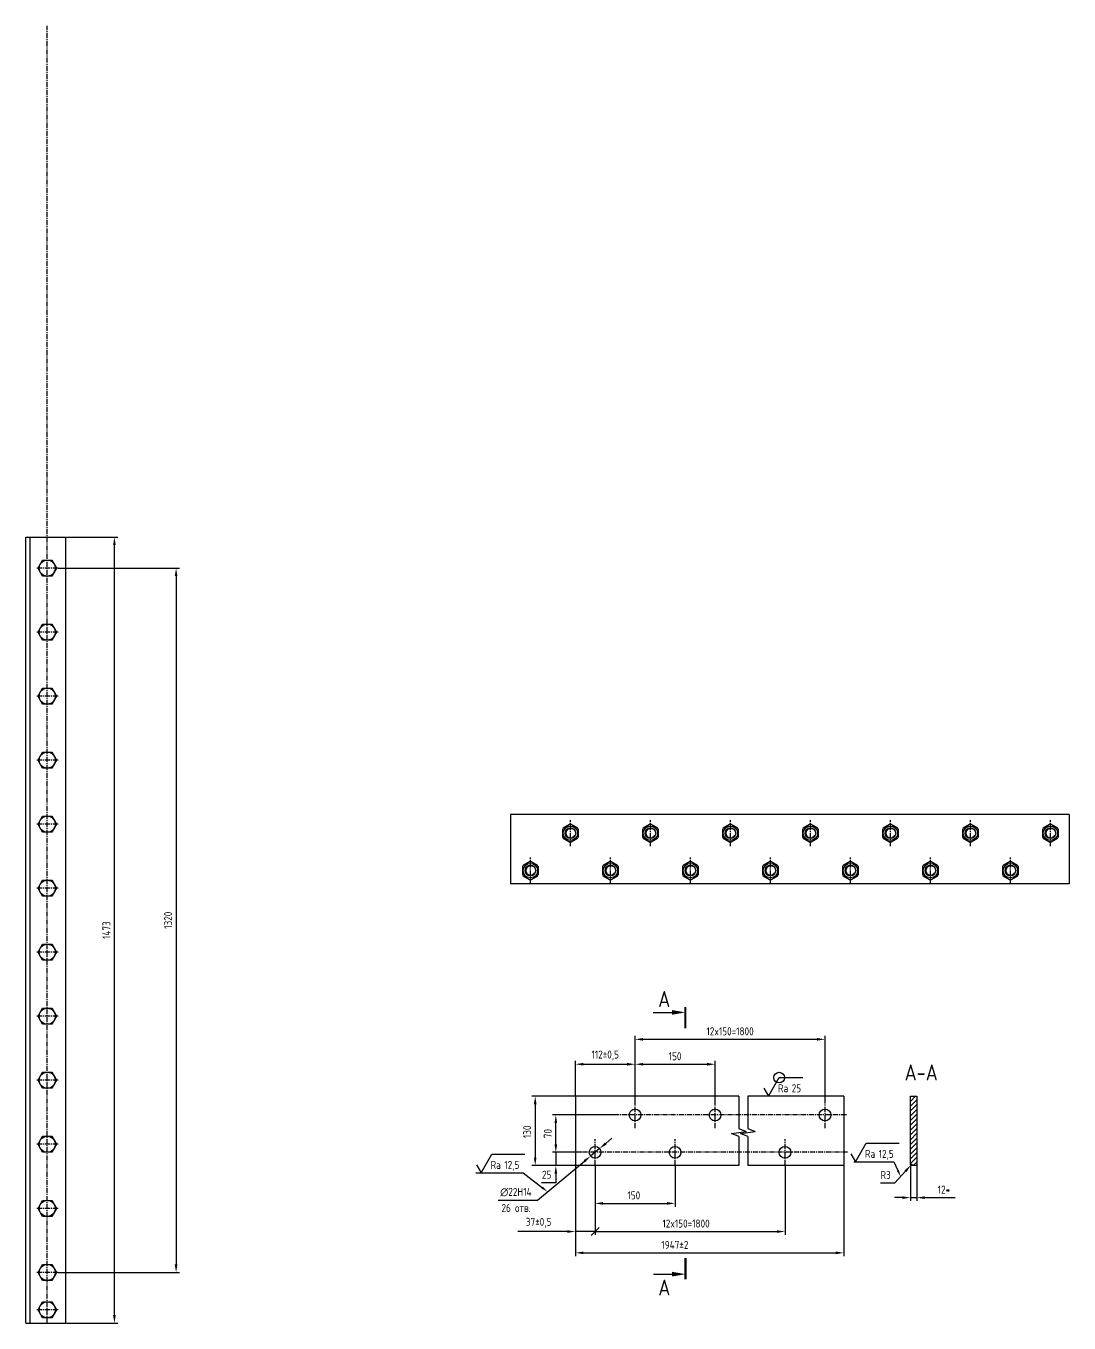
# Model space of a CAD drawing. Header units: millimetres. Extents: x 2257 to 6339, y 1468 to 4780.
# Drawn here: x 4383 to 6339, y 2349 to 4780 of the extents above; entities that cross this region are included whole.
import ezdxf
from ezdxf.enums import TextEntityAlignment as Align

# ---------------------------------------------------------------- set-up
doc = ezdxf.new("R2010")
doc.units = ezdxf.units.MM
doc.header["$LTSCALE"] = 0.3
doc.linetypes.add('CENTER', pattern=[50.8, 31.75, -6.35, 6.35, -6.35])
for name, color, linetype in [('Bord', 1, 'Continuous'), ('Cen', 5, 'CENTER'), ('Cont', 6, 'Continuous'), ('Dim', 7, 'Continuous'), ('Hatch', 2, 'Continuous'), ('Text', 3, 'Continuous'), ('Textb', 6, 'Continuous')]:
    doc.layers.add(name, color=color, linetype=linetype)
doc.styles.add('Style1', font='romans.shx', dxfattribs={"width": 0.8})
doc.dimstyles.new('Lin_5$0', dxfattribs={"dimscale": 5, "dimtxt": 3, "dimasz": 3, "dimexe": 1.25, "dimexo": 0, "dimgap": 1.5, "dimtad": 1, "dimtoh": 1, "dimtxsty": 'Style1', "dimcen": 2.5, "dimclrt": 3, "dimadec": 0, "dimazin": 0, "dimtfac": 1, "dimtmove": 0, "dimatfit": 3, "dimldrblk": 'DOT', "dimfxl": 1, "dimarcsym": 0})
doc.dimstyles.new('Lin_5$3', dxfattribs={"dimscale": 5, "dimtxt": 3, "dimasz": 3, "dimexe": 1.25, "dimexo": 0, "dimgap": 1.5, "dimtad": 1, "dimtoh": 1, "dimtxsty": 'Style1', "dimcen": 2.5, "dimclrt": 3, "dimadec": 0, "dimazin": 0, "dimtfac": 1, "dimtmove": 0, "dimatfit": 3, "dimldrblk": 'DOT', "dimfxl": 1, "dimarcsym": 0})
doc.dimstyles.new('Lin_5$4', dxfattribs={"dimscale": 5, "dimtxt": 3, "dimasz": 3, "dimexe": 1.25, "dimexo": 0, "dimgap": 1.5, "dimtad": 1, "dimtoh": 1, "dimtxsty": 'Style1', "dimcen": 2.5, "dimclrt": 3, "dimadec": 0, "dimazin": 0, "dimtfac": 1, "dimtmove": 0, "dimatfit": 3, "dimldrblk": 'DOT', "dimfxl": 1, "dimarcsym": 0})

# ---------------------------------------------------------------- blocks, each defined once
blk = doc.blocks.new('*D51')
at = {"layer": 'Defpoints', "color": 0, "transparency": 16777216}
for p in [(4459.6, 3822.2), (4549.2, 3822.2), (4459.6, 2349.2)]:
    blk.add_point(p, dxfattribs=at)
at = {"layer": 'Dim', "color": 0, "linetype": 'ByBlock', "lineweight": -2, "transparency": 16777216}
for p, q in [((4459.6, 3822.2), (4555.5, 3822.2)), ((4549.2, 2364.2), (4549.2, 3807.2)), ((4459.6, 2349.2), (4555.5, 2349.2))]:
    blk.add_line(p, q, dxfattribs=at)
at = {"layer": 'Dim', "color": 0, "transparency": 16777216}
for points in [[(4546.7, 3807.2), (4551.7, 3807.2), (4549.2, 3822.2)], [(4546.7, 2364.2), (4551.7, 2364.2), (4549.2, 2349.2)]]:
    blk.add_solid(points, dxfattribs=at)
at = {"layer": 'Dim', "color": 3, "transparency": 16777216, "insert": (4534.2, 3085.7), "char_height": 15, "attachment_point": 5, "rotation": 90, "style": 'Style1'}
blk.add_mtext('1473', dxfattribs=at)
blk = doc.blocks.new('_Dot')
at = {"color": 0, "linetype": 'ByBlock', "lineweight": -2}
blk.add_line((-0.5, 0), (-1, 0), dxfattribs=at)
at = {"color": 0, "linetype": 'ByBlock', "const_width": 0.5}
blk.add_lwpolyline([(-0.25, 0, 1), (0.25, 0, 1)], format="xyb", close=True, dxfattribs=at)
blk = doc.blocks.new('*D52')
at = {"layer": 'Defpoints', "color": 0, "transparency": 16777216}
for p in [(4443.8, 3764.2), (4443.8, 2444.2), (4664.8, 2444.2)]:
    blk.add_point(p, dxfattribs=at)
at = {"layer": 'Dim', "color": 0, "linetype": 'ByBlock', "lineweight": -2, "transparency": 16777216}
for p, q in [((4443.8, 3764.2), (4671, 3764.2)), ((4664.8, 3749.2), (4664.8, 2459.2)), ((4443.8, 2444.2), (4671, 2444.2))]:
    blk.add_line(p, q, dxfattribs=at)
at = {"layer": 'Dim', "color": 0, "transparency": 16777216}
for points in [[(4662.3, 3749.2), (4667.3, 3749.2), (4664.8, 3764.2)], [(4662.3, 2459.2), (4667.3, 2459.2), (4664.8, 2444.2)]]:
    blk.add_solid(points, dxfattribs=at)
at = {"layer": 'Dim', "color": 3, "transparency": 16777216, "insert": (4649.8, 3104.2), "char_height": 15, "attachment_point": 5, "rotation": 90, "style": 'Style1'}
blk.add_mtext('1320', dxfattribs=at)
blk = doc.blocks.new('*D53')
at = {"layer": 'Defpoints', "color": 0, "transparency": 16777216}
for p in [(5413.4, 2774.3), (5338.1, 2644.3), (5413.4, 2644.3)]:
    blk.add_point(p, dxfattribs=at)
at = {"layer": 'Dim', "color": 0, "linetype": 'ByBlock', "lineweight": -2, "transparency": 16777216}
for p, q in [((5413.4, 2774.3), (5331.8, 2774.3)), ((5338.1, 2759.3), (5338.1, 2659.3)), ((5413.4, 2644.3), (5331.8, 2644.3))]:
    blk.add_line(p, q, dxfattribs=at)
at = {"layer": 'Dim', "color": 0, "transparency": 16777216}
for points in [[(5335.6, 2759.3), (5340.6, 2759.3), (5338.1, 2774.3)], [(5335.6, 2659.3), (5340.6, 2659.3), (5338.1, 2644.3)]]:
    blk.add_solid(points, dxfattribs=at)
at = {"layer": 'Dim', "color": 3, "transparency": 16777216, "insert": (5323.1, 2707.6), "char_height": 15, "attachment_point": 5, "rotation": 90, "style": 'Style1'}
blk.add_mtext('130', dxfattribs=at)
blk = doc.blocks.new('*D54')
at = {"layer": 'Defpoints', "color": 0, "transparency": 16777216}
for p in [(5413.4, 2644.3), (5916.5, 2644.3), (5916.5, 2480.8)]:
    blk.add_point(p, dxfattribs=at)
at = {"layer": 'Dim', "color": 0, "linetype": 'ByBlock', "lineweight": -2, "transparency": 16777216}
for p, q in [((5413.4, 2644.3), (5413.4, 2474.5)), ((5916.5, 2644.3), (5916.5, 2474.5)), ((5428.4, 2480.8), (5901.5, 2480.8))]:
    blk.add_line(p, q, dxfattribs=at)
at = {"layer": 'Dim', "color": 0, "transparency": 16777216}
for points in [[(5428.4, 2483.3), (5428.4, 2478.3), (5413.4, 2480.8)], [(5901.5, 2483.3), (5901.5, 2478.3), (5916.5, 2480.8)]]:
    blk.add_solid(points, dxfattribs=at)
at = {"layer": 'Dim', "color": 3, "transparency": 16777216, "insert": (5600.1, 2495.8), "char_height": 15, "attachment_point": 5, "style": 'Style1'}
blk.add_mtext('1947±2', dxfattribs=at)
blk = doc.blocks.new('*D55')
at = {"layer": 'Defpoints', "color": 0, "transparency": 16777216}
for p in [(5376.8, 2669.3), (5425.3, 2669.3), (5413.4, 2644.3)]:
    blk.add_point(p, dxfattribs=at)
at = {"layer": 'Dim', "color": 0, "linetype": 'ByBlock', "lineweight": -2, "transparency": 16777216}
for p, q in [((5376.8, 2684.3), (5376.8, 2699.3)), ((5425.3, 2669.3), (5370.6, 2669.3)), ((5376.8, 2669.3), (5376.8, 2644.3)), ((5413.4, 2644.3), (5370.6, 2644.3)), ((5376.8, 2629.3), (5376.8, 2612.3)), ((5376.8, 2612.3), (5349.9, 2612.3))]:
    blk.add_line(p, q, dxfattribs=at)
at = {"layer": 'Dim', "color": 0, "transparency": 16777216}
for points in [[(5374.3, 2684.3), (5379.3, 2684.3), (5376.8, 2669.3)], [(5374.3, 2629.3), (5379.3, 2629.3), (5376.8, 2644.3)]]:
    blk.add_solid(points, dxfattribs=at)
at = {"layer": 'Dim', "color": 3, "transparency": 16777216, "insert": (5359.6, 2627.3), "char_height": 15, "attachment_point": 5, "style": 'Style1'}
blk.add_mtext('25', dxfattribs=at)
blk = doc.blocks.new('*D56')
at = {"layer": 'Defpoints', "color": 0, "transparency": 16777216}
for p in [(5376.8, 2739.3), (5491, 2739.3), (5425.3, 2669.3)]:
    blk.add_point(p, dxfattribs=at)
at = {"layer": 'Dim', "color": 0, "linetype": 'ByBlock', "lineweight": -2, "transparency": 16777216}
for p, q in [((5491, 2739.3), (5370.6, 2739.3)), ((5376.8, 2684.3), (5376.8, 2724.3)), ((5425.3, 2669.3), (5370.6, 2669.3))]:
    blk.add_line(p, q, dxfattribs=at)
at = {"layer": 'Dim', "color": 0, "transparency": 16777216}
for points in [[(5374.3, 2724.3), (5379.3, 2724.3), (5376.8, 2739.3)], [(5374.3, 2684.3), (5379.3, 2684.3), (5376.8, 2669.3)]]:
    blk.add_solid(points, dxfattribs=at)
at = {"layer": 'Dim', "color": 3, "transparency": 16777216, "insert": (5361.8, 2704.3), "char_height": 15, "attachment_point": 5, "rotation": 90, "style": 'Style1'}
blk.add_mtext('70', dxfattribs=at)
blk = doc.blocks.new('_OBLIQUE')
at = {"color": 0, "linetype": 'ByBlock'}
blk.add_line((-0.5, -0.5), (0.5, 0.5), dxfattribs=at)
blk = doc.blocks.new('*D57')
at = {"layer": 'Defpoints', "color": 0, "transparency": 16777216}
for p in [(5413.4, 2644.3), (5450.4, 2644.8), (5450.4, 2520.7)]:
    blk.add_point(p, dxfattribs=at)
at = {"layer": 'Dim', "color": 0, "linetype": 'ByBlock', "lineweight": -2, "transparency": 16777216}
for p, q in [((5413.4, 2644.3), (5413.4, 2514.5)), ((5450.4, 2644.8), (5450.4, 2514.5)), ((5398.4, 2520.7), (5305.6, 2520.7)), ((5450.4, 2520.7), (5413.4, 2520.7)), ((5450.4, 2520.7), (5480.4, 2520.7))]:
    blk.add_line(p, q, dxfattribs=at)
at = {"layer": 'Dim', "color": 0, "transparency": 16777216}
blk.add_solid([(5398.4, 2523.2), (5398.4, 2518.2), (5413.4, 2520.7)], dxfattribs=at)
at = {"layer": 'Dim', "color": 0, "lineweight": -2, "transparency": 16777216, "xscale": 15, "yscale": 15, "zscale": 15, "rotation": 180}
blk.add_blockref('_OBLIQUE', (5450.4, 2520.7), dxfattribs=at)
at = {"layer": 'Dim', "color": 3, "transparency": 16777216, "insert": (5344.5, 2537.2), "char_height": 15, "attachment_point": 5, "style": 'Style1'}
blk.add_mtext('37±0,5', dxfattribs=at)
blk = doc.blocks.new('*D58')
at = {"layer": 'Defpoints', "color": 0, "transparency": 16777216}
for p in [(5450.4, 2644.8), (5600.4, 2644.8), (5600.4, 2573.5)]:
    blk.add_point(p, dxfattribs=at)
at = {"layer": 'Dim', "color": 0, "linetype": 'ByBlock', "lineweight": -2, "transparency": 16777216}
for p, q in [((5450.4, 2644.8), (5450.4, 2567.2)), ((5600.4, 2644.8), (5600.4, 2567.2)), ((5465.4, 2573.5), (5585.4, 2573.5))]:
    blk.add_line(p, q, dxfattribs=at)
at = {"layer": 'Dim', "color": 0, "transparency": 16777216}
for points in [[(5465.4, 2576), (5465.4, 2571), (5450.4, 2573.5)], [(5585.4, 2576), (5585.4, 2571), (5600.4, 2573.5)]]:
    blk.add_solid(points, dxfattribs=at)
at = {"layer": 'Dim', "color": 3, "transparency": 16777216, "insert": (5523.1, 2588.5), "char_height": 15, "attachment_point": 5, "style": 'Style1'}
blk.add_mtext('150', dxfattribs=at)
blk = doc.blocks.new('*D59')
at = {"layer": 'Defpoints', "color": 0, "transparency": 16777216}
for p in [(5450.4, 2644.8), (5806.5, 2644.8), (5806.5, 2520.7)]:
    blk.add_point(p, dxfattribs=at)
at = {"layer": 'Dim', "color": 0, "linetype": 'ByBlock', "lineweight": -2, "transparency": 16777216}
for p, q in [((5450.4, 2644.8), (5450.4, 2514.5)), ((5806.5, 2644.8), (5806.5, 2514.5)), ((5450.4, 2520.7), (5791.5, 2520.7))]:
    blk.add_line(p, q, dxfattribs=at)
at = {"layer": 'Dim', "color": 0, "transparency": 16777216}
blk.add_solid([(5791.5, 2523.2), (5791.5, 2518.2), (5806.5, 2520.7)], dxfattribs=at)
at = {"layer": 'Dim', "color": 0, "lineweight": -2, "transparency": 16777216, "xscale": 15, "yscale": 15, "zscale": 15, "rotation": 180}
blk.add_blockref('_OBLIQUE', (5450.4, 2520.7), dxfattribs=at)
at = {"layer": 'Dim', "color": 3, "transparency": 16777216, "insert": (5621, 2535.7), "char_height": 15, "attachment_point": 5, "style": 'Style1'}
blk.add_mtext('12x150=1800', dxfattribs=at)
blk = doc.blocks.new('*D60')
at = {"layer": 'Defpoints', "color": 0, "transparency": 16777216}
for p in [(5525.4, 2834.3), (5413.4, 2774.3), (5525.4, 2758.2)]:
    blk.add_point(p, dxfattribs=at)
at = {"layer": 'Dim', "color": 0, "linetype": 'ByBlock', "lineweight": -2, "transparency": 16777216}
for p, q in [((5413.4, 2774.3), (5413.4, 2840.5)), ((5428.4, 2834.3), (5510.4, 2834.3)), ((5525.4, 2758.2), (5525.4, 2840.5))]:
    blk.add_line(p, q, dxfattribs=at)
at = {"layer": 'Dim', "color": 0, "transparency": 16777216}
for points in [[(5428.4, 2836.8), (5428.4, 2831.8), (5413.4, 2834.3)], [(5510.4, 2836.8), (5510.4, 2831.8), (5525.4, 2834.3)]]:
    blk.add_solid(points, dxfattribs=at)
at = {"layer": 'Dim', "color": 3, "transparency": 16777216, "insert": (5469.4, 2850.7), "char_height": 15, "attachment_point": 5, "style": 'Style1'}
blk.add_mtext('112±0,5', dxfattribs=at)
blk = doc.blocks.new('*D61')
at = {"layer": 'Defpoints', "color": 0, "transparency": 16777216}
for p in [(5675.4, 2834.3), (5525.4, 2758.2), (5675.4, 2758.2)]:
    blk.add_point(p, dxfattribs=at)
at = {"layer": 'Dim', "color": 0, "linetype": 'ByBlock', "lineweight": -2, "transparency": 16777216}
for p, q in [((5525.4, 2758.2), (5525.4, 2840.5)), ((5540.4, 2834.3), (5660.4, 2834.3)), ((5675.4, 2758.2), (5675.4, 2840.5))]:
    blk.add_line(p, q, dxfattribs=at)
at = {"layer": 'Dim', "color": 0, "transparency": 16777216}
for points in [[(5540.4, 2836.8), (5540.4, 2831.8), (5525.4, 2834.3)], [(5660.4, 2836.8), (5660.4, 2831.8), (5675.4, 2834.3)]]:
    blk.add_solid(points, dxfattribs=at)
at = {"layer": 'Dim', "color": 3, "transparency": 16777216, "insert": (5600.4, 2849.3), "char_height": 15, "attachment_point": 5, "style": 'Style1'}
blk.add_mtext('150', dxfattribs=at)
blk = doc.blocks.new('*D62')
at = {"layer": 'Defpoints', "color": 0, "transparency": 16777216}
for p in [(5881.5, 2881), (5525.4, 2758.2), (5881.5, 2763.8)]:
    blk.add_point(p, dxfattribs=at)
at = {"layer": 'Dim', "color": 0, "linetype": 'ByBlock', "lineweight": -2, "transparency": 16777216}
for p, q in [((5525.4, 2758.2), (5525.4, 2887.3)), ((5540.4, 2881), (5866.5, 2881)), ((5881.5, 2763.8), (5881.5, 2887.3))]:
    blk.add_line(p, q, dxfattribs=at)
at = {"layer": 'Dim', "color": 0, "transparency": 16777216}
for points in [[(5540.4, 2883.5), (5540.4, 2878.5), (5525.4, 2881)], [(5866.5, 2883.5), (5866.5, 2878.5), (5881.5, 2881)]]:
    blk.add_solid(points, dxfattribs=at)
at = {"layer": 'Dim', "color": 3, "transparency": 16777216, "insert": (5703.5, 2896), "char_height": 15, "attachment_point": 5, "style": 'Style1'}
blk.add_mtext('12x150=1800', dxfattribs=at)
blk = doc.blocks.new('*D63')
at = {"layer": 'Defpoints', "color": 0, "transparency": 16777216}
for p in [(5458.9, 2676.3), (5442, 2662.2)]:
    blk.add_point(p, dxfattribs=at)
at = {"layer": 'Dim', "color": 0, "linetype": 'ByBlock', "lineweight": -2, "transparency": 16777216}
for p, q in [((5458.9, 2676.3), (5442, 2662.2)), ((5470.4, 2685.9), (5481.9, 2695.5)), ((5342.5, 2579.6), (5430.4, 2652.6)), ((5268.7, 2579.6), (5342.5, 2579.6))]:
    blk.add_line(p, q, dxfattribs=at)
at = {"layer": 'Dim', "color": 0, "transparency": 16777216}
for points in [[(5468.8, 2687.8), (5472, 2683.9), (5458.9, 2676.3)], [(5428.8, 2654.6), (5432, 2650.7), (5442, 2662.2)]]:
    blk.add_solid(points, dxfattribs=at)
at = {"layer": 'Dim', "color": 3, "transparency": 16777216, "insert": (5301.9, 2594.6), "char_height": 15, "attachment_point": 5, "style": 'Style1'}
blk.add_mtext('∅22H14', dxfattribs=at)
blk = doc.blocks.new('ZNAK30')
at = {"layer": 'Bord'}
for p, q in [((0, 0), (1.12, 2.78)), ((1.12, 2.78), (1.88, -2.78)), ((3, 0), (1.88, -2.78))]:
    blk.add_line(p, q, dxfattribs=at)
blk = doc.blocks.new('A$C6CF913E7')
at = {"layer": 'Text'}
blk.add_circle((0, 0), 2, dxfattribs=at)
blk = doc.blocks.new('sherISO_07')
at = {"layer": 'Text'}
blk.add_line((4.04, 7), (12.93, 7), dxfattribs=at)
blk.add_lwpolyline([(-1.73, 3), (0, 0), (4.04, 7)], dxfattribs=at)
blk.add_blockref('A$C6CF913E7', (4.04, 7))
at = {"layer": 'Text', "style": 'Style1', "width": 0.8}
blk.add_text('Ra', height=3, dxfattribs=at).set_placement((3.58, 1.5))
blk.add_attdef('25', (8.73, 1.5), '', height=3, dxfattribs=at)
blk = doc.blocks.new('sherISO_01')
at = {"layer": 'Text'}
blk.add_line((4.04, 7), (16.36, 7), dxfattribs=at)
blk.add_lwpolyline([(-1.73, 3), (0, 0), (4.04, 7)], dxfattribs=at)
at = {"layer": 'Text', "style": 'Style1', "width": 0.8}
blk.add_text('Ra', height=3, dxfattribs=at).set_placement((3.58, 1.5))
blk.add_attdef('12,5', (8.73, 1.5), '', height=3, dxfattribs=at)
blk = doc.blocks.new('razrez01')
at = {"layer": 'Text'}
blk.add_lwpolyline([(-12, 0), (-5, 0)], dxfattribs=at)
blk.add_lwpolyline([(0, 0, 0, 1.76, 0), (-5, 0, 1.76, 1.76, 0)], format="xyseb", dxfattribs=at)
at = {"layer": 'Text', "const_width": 0.8}
blk.add_lwpolyline([(0, 2), (0, -6)], dxfattribs=at)
at = {"layer": 'Textb', "style": 'Style1', "width": 0.8}
blk.add_attdef('A', (-10.16, 2), '', height=6, dxfattribs=at)
blk = doc.blocks.new('razrez02')
at = {"layer": 'Text', "const_width": 0.8}
blk.add_lwpolyline([(0, 6), (0, -2)], dxfattribs=at)
at = {"layer": 'Text'}
blk.add_lwpolyline([(-12, 0), (-5, 0)], dxfattribs=at)
blk.add_lwpolyline([(0, 0, 0, 1.76, 0), (-5, 0, 1.76, 1.76, 0)], format="xyseb", dxfattribs=at)
at = {"layer": 'Textb', "style": 'Style1', "width": 0.8}
blk.add_attdef('А', (-10.16, -8), '', height=6, dxfattribs=at)
blk = doc.blocks.new('*D73')
at = {"layer": 'Defpoints', "color": 0, "transparency": 16777216}
for p in [(6041.6, 2647.3), (6053.6, 2644.3), (6053.6, 2584.3)]:
    blk.add_point(p, dxfattribs=at)
at = {"layer": 'Dim', "color": 0, "linetype": 'ByBlock', "lineweight": -2, "transparency": 16777216}
for p, q in [((6041.6, 2647.3), (6041.6, 2578)), ((6053.6, 2644.3), (6053.6, 2578)), ((6026.6, 2584.3), (6011.6, 2584.3)), ((6041.6, 2584.3), (6053.6, 2584.3)), ((6068.6, 2584.3), (6125.4, 2584.3))]:
    blk.add_line(p, q, dxfattribs=at)
at = {"layer": 'Dim', "color": 0, "transparency": 16777216}
for points in [[(6026.6, 2586.8), (6026.6, 2581.8), (6041.6, 2584.3)], [(6068.6, 2586.8), (6068.6, 2581.8), (6053.6, 2584.3)]]:
    blk.add_solid(points, dxfattribs=at)
at = {"layer": 'Dim', "color": 3, "transparency": 16777216, "insert": (6104.5, 2599.3), "char_height": 15, "attachment_point": 5, "style": 'Style1'}
blk.add_mtext('12*', dxfattribs=at)
blk = doc.blocks.new('*D74')
at = {"layer": 'Defpoints', "color": 0, "transparency": 16777216}
for p in [(6042.6, 2645), (6044.6, 2647.3)]:
    blk.add_point(p, dxfattribs=at)
at = {"layer": 'Dim', "color": 0, "linetype": 'ByBlock', "lineweight": -2, "transparency": 16777216}
for p, q in [((6012.3, 2611.8), (6032.5, 2633.9)), ((6044.6, 2647.3), (6042.6, 2645)), ((5985.3, 2611.8), (6012.3, 2611.8))]:
    blk.add_line(p, q, dxfattribs=at)
at = {"layer": 'Dim', "color": 0, "transparency": 16777216}
blk.add_solid([(6030.6, 2635.6), (6034.3, 2632.3), (6042.6, 2645)], dxfattribs=at)
at = {"layer": 'Dim', "color": 3, "transparency": 16777216, "insert": (5995.1, 2626.8), "char_height": 15, "attachment_point": 5, "style": 'Style1'}
blk.add_mtext('R3', dxfattribs=at)
blk = doc.blocks.new('*S75')
at = {"layer": 'Dim'}
for p, q in [((5935.6, 2651.3), (6010.6, 2651.3)), ((6010.6, 2651.3), (6018, 2635.2))]:
    blk.add_line(p, q, dxfattribs=at)
at = {"layer": 'Dim', "linetype": 'Continuous'}
blk.add_trace([(6016.2, 2634.3), (6019.9, 2636.1), (6023.3, 2623.8)], dxfattribs=at)
blk = doc.blocks.new('*S76')
at = {"layer": 'Dim'}
for p, q in [((5227, 2630.6), (5285.2, 2630.6)), ((5285.2, 2630.6), (5315.6, 2630.6)), ((5315.6, 2630.6), (5351.5, 2602.9))]:
    blk.add_line(p, q, dxfattribs=at)
at = {"layer": 'Dim', "linetype": 'Continuous'}
blk.add_trace([(5350.2, 2601.2), (5352.7, 2604.5), (5361.3, 2595.3)], dxfattribs=at)
blk = doc.blocks.new('ZNAK02')
at = {"layer": 'Textb', "style": 'Style1', "width": 0.8}
blk.add_attdef('А-А', text='', height=6, dxfattribs=at).set_placement((13.92, -0.06), align=Align.RIGHT)
blk.add_attdef('SC(1)', (14.94, -0.06), '', height=5, dxfattribs=at)

msp = doc.modelspace()

# ---------------------------------------------------------------- hatches: boundary and pattern name
at = {"layer": 'Hatch'}
h = msp.add_hatch(dxfattribs=at)
h.set_pattern_fill('ANSI31', color=256, scale=2)
h.set_pattern_definition([(45, (-81.751, 0), (-4.490128, 4.490128), [])])
h.paths.add_polyline_path([(6053.591299, 2774.257109), (6041.591299, 2774.257109), (6041.591299, 2647.257109, 0.4142135624), (6044.591299, 2644.257109), (6053.591299, 2644.257109)])

# ---------------------------------------------------------------- linework, layer by layer
at = {"layer": 'Bord'}
for p, q in [((5720.031656, 2774.257109), (5720.031656, 2713.639681)), ((5736.839069, 2774.257109), (5736.839069, 2713.639681)), ((5720.031656, 2698.639681), (5720.031656, 2644.257109)), ((5736.839069, 2698.639681), (5736.839069, 2644.257109))]:
    msp.add_line(p, q, dxfattribs=at)
for centre in [(5404.077021, 3267.266918), (5554.07702, 3267.266918), (5704.07702, 3267.266918), (5854.07702, 3267.266918), (6004.07702, 3267.266918), (6154.07702, 3267.266918), (6304.07702, 3267.266918), (5329.077021, 3197.266918), (5479.07702, 3197.266918), (5629.07702, 3197.266918), (5779.07702, 3197.266918), (5929.07702, 3197.266918), (6079.07702, 3197.266918), (6229.07702, 3197.266918)]:
    msp.add_arc(centre, 8.647, 60, 330, dxfattribs=at)
at = {"layer": 'Cen'}
for p, q in [((4423.281196, 2349.243153), (4423.281196, 4780.243153)), ((4443.781196, 3764.243153), (4402.781196, 3764.243153)), ((4443.781196, 3644.243153), (4402.781196, 3644.243153)), ((4443.781196, 3524.243153), (4402.781196, 3524.243153)), ((4443.781196, 3404.243153), (4402.781196, 3404.243153)), ((4443.781196, 3284.243153), (4402.781196, 3284.243153)), ((5404.077021, 3242.773886), (5404.077021, 3291.75995)), ((5554.07702, 3242.773886), (5554.07702, 3291.75995)), ((5704.07702, 3242.773886), (5704.07702, 3291.75995)), ((5854.07702, 3242.773886), (5854.07702, 3291.75995)), ((6004.07702, 3242.773886), (6004.07702, 3291.75995)), ((6154.07702, 3242.773886), (6154.07702, 3291.75995)), ((6304.07702, 3242.773886), (6304.07702, 3291.75995)), ((5329.077021, 3172.773886), (5329.077021, 3221.75995)), ((5479.07702, 3172.773886), (5479.07702, 3221.75995)), ((5629.07702, 3172.773886), (5629.07702, 3221.75995)), ((5779.07702, 3172.773886), (5779.07702, 3221.75995)), ((5929.07702, 3172.773886), (5929.07702, 3221.75995)), ((6079.07702, 3172.773886), (6079.07702, 3221.75995)), ((6229.07702, 3172.773886), (6229.07702, 3221.75995)), ((4443.781196, 3164.243153), (4402.781196, 3164.243153)), ((4443.781196, 3044.243153), (4402.781196, 3044.243153)), ((4443.781196, 2924.243153), (4402.781196, 2924.243153)), ((4443.781196, 2804.243153), (4402.781196, 2804.243153)), ((5525.411334, 2714.764077), (5525.411334, 2763.750141)), ((5675.411333, 2714.764077), (5675.411333, 2763.750141)), ((5881.506944, 2714.764077), (5881.506944, 2763.750141)), ((5921.494483, 2739.257109), (5399.257686, 2739.257109)), ((4443.781196, 2684.243153), (4402.781196, 2684.243153)), ((5450.411334, 2644.764077), (5450.411334, 2693.750141)), ((5600.411333, 2644.764077), (5600.411333, 2693.750141)), ((5806.506944, 2644.764077), (5806.506944, 2693.750141)), ((5923.946109, 2669.257109), (5413.411334, 2669.257109)), ((4443.781196, 2564.243153), (4402.781196, 2564.243153)), ((4443.781196, 2444.243153), (4402.781196, 2444.243153)), ((4443.781196, 2374.243153), (4402.781196, 2374.243153))]:
    msp.add_line(p, q, dxfattribs=at)
at = {"layer": 'Cont'}
for p, q in [((4383.281196, 2349.243153), (4383.281196, 3822.243153)), ((4383.281196, 3822.243153), (4458.281196, 3822.243153)), ((4391.281196, 2349.243153), (4391.281196, 3822.243153)), ((4458.281196, 2349.243153), (4458.281196, 3822.243153)), ((4405.960688, 3764.243153), (4414.620942, 3779.243153)), ((4414.620942, 3779.243153), (4431.94145, 3779.243153)), ((4431.94145, 3779.243153), (4440.601704, 3764.243153)), ((4414.620942, 3749.243153), (4405.960688, 3764.243153)), ((4431.94145, 3749.243153), (4414.620942, 3749.243153)), ((4440.601704, 3764.243153), (4431.94145, 3749.243153)), ((4405.960688, 3644.243153), (4414.620942, 3659.243153)), ((4414.620942, 3659.243153), (4431.94145, 3659.243153)), ((4431.94145, 3659.243153), (4440.601704, 3644.243153)), ((4414.620942, 3629.243153), (4405.960688, 3644.243153)), ((4431.94145, 3629.243153), (4414.620942, 3629.243153)), ((4440.601704, 3644.243153), (4431.94145, 3629.243153)), ((4405.960688, 3524.243153), (4414.620942, 3539.243153)), ((4414.620942, 3539.243153), (4431.94145, 3539.243153)), ((4431.94145, 3539.243153), (4440.601704, 3524.243153)), ((4414.620942, 3509.243153), (4405.960688, 3524.243153)), ((4431.94145, 3509.243153), (4414.620942, 3509.243153)), ((4440.601704, 3524.243153), (4431.94145, 3509.243153)), ((4405.960688, 3404.243153), (4414.620942, 3419.243153)), ((4414.620942, 3389.243153), (4405.960688, 3404.243153)), ((4414.620942, 3419.243153), (4431.94145, 3419.243153)), ((4431.94145, 3419.243153), (4440.601704, 3404.243153)), ((4440.601704, 3404.243153), (4431.94145, 3389.243153)), ((4431.94145, 3389.243153), (4414.620942, 3389.243153)), ((4405.960688, 3284.243153), (4414.620942, 3299.243153)), ((4414.620942, 3269.243153), (4405.960688, 3284.243153)), ((4414.620942, 3299.243153), (4431.94145, 3299.243153)), ((4431.94145, 3299.243153), (4440.601704, 3284.243153)), ((4440.601704, 3284.243153), (4431.94145, 3269.243153)), ((6339.07702, 3302.266918), (5292.077021, 3302.266918)), ((5292.077021, 3302.266918), (5292.077021, 3172.266918)), ((5402.529961, 3283.694231), (5390.62408, 3276.820367)), ((5417.529961, 3276.820367), (5405.62408, 3283.694231)), ((5552.52996, 3283.694231), (5540.62408, 3276.820367)), ((5567.52996, 3276.820367), (5555.62408, 3283.694231)), ((5702.52996, 3283.694231), (5690.62408, 3276.820367)), ((5717.52996, 3276.820367), (5705.62408, 3283.694231)), ((5852.52996, 3283.694231), (5840.62408, 3276.820367)), ((5867.52996, 3276.820367), (5855.62408, 3283.694231)), ((6002.52996, 3283.694231), (5990.62408, 3276.820367)), ((6017.52996, 3276.820367), (6005.62408, 3283.694231)), ((6152.52996, 3283.694231), (6140.62408, 3276.820367)), ((6167.52996, 3276.820367), (6155.62408, 3283.694231)), ((6302.52996, 3283.694231), (6290.62408, 3276.820367)), ((6317.52996, 3276.820367), (6305.62408, 3283.694231)), ((6339.07702, 3302.266918), (6339.07702, 3172.266918)), ((4431.94145, 3269.243153), (4414.620942, 3269.243153)), ((5389.077021, 3274.140781), (5389.077021, 3260.393054)), ((5390.62408, 3257.713468), (5402.529961, 3250.839605)), ((5405.62408, 3250.839605), (5417.529961, 3257.713468)), ((5419.077021, 3260.393054), (5419.077021, 3274.140781)), ((5539.07702, 3274.140781), (5539.07702, 3260.393054)), ((5540.62408, 3257.713468), (5552.52996, 3250.839605)), ((5555.62408, 3250.839605), (5567.52996, 3257.713468)), ((5569.07702, 3260.393054), (5569.07702, 3274.140781)), ((5689.07702, 3274.140781), (5689.07702, 3260.393054)), ((5690.62408, 3257.713468), (5702.52996, 3250.839605)), ((5705.62408, 3250.839605), (5717.52996, 3257.713468)), ((5719.07702, 3260.393054), (5719.07702, 3274.140781)), ((5839.07702, 3274.140781), (5839.07702, 3260.393054)), ((5840.62408, 3257.713468), (5852.52996, 3250.839605)), ((5855.62408, 3250.839605), (5867.52996, 3257.713468)), ((5869.07702, 3260.393054), (5869.07702, 3274.140781)), ((5989.07702, 3274.140781), (5989.07702, 3260.393054)), ((5990.62408, 3257.713468), (6002.52996, 3250.839605)), ((6005.62408, 3250.839605), (6017.52996, 3257.713468)), ((6019.07702, 3260.393054), (6019.07702, 3274.140781)), ((6139.07702, 3274.140781), (6139.07702, 3260.393054)), ((6140.62408, 3257.713468), (6152.52996, 3250.839605)), ((6155.62408, 3250.839605), (6167.52996, 3257.713468)), ((6169.07702, 3260.393054), (6169.07702, 3274.140781)), ((6289.07702, 3274.140781), (6289.07702, 3260.393054)), ((6290.62408, 3257.713468), (6302.52996, 3250.839605)), ((6305.62408, 3250.839605), (6317.52996, 3257.713468)), ((6319.07702, 3260.393054), (6319.07702, 3274.140781)), ((5327.529961, 3213.694231), (5315.62408, 3206.820367)), ((5342.529961, 3206.820367), (5330.62408, 3213.694231)), ((5477.52996, 3213.694231), (5465.62408, 3206.820367)), ((5492.52996, 3206.820367), (5480.62408, 3213.694231)), ((5627.52996, 3213.694231), (5615.62408, 3206.820367)), ((5642.52996, 3206.820367), (5630.62408, 3213.694231)), ((5777.52996, 3213.694231), (5765.62408, 3206.820367)), ((5792.52996, 3206.820367), (5780.62408, 3213.694231)), ((5927.52996, 3213.694231), (5915.62408, 3206.820367)), ((5942.52996, 3206.820367), (5930.62408, 3213.694231)), ((6077.52996, 3213.694231), (6065.62408, 3206.820367)), ((6092.52996, 3206.820367), (6080.62408, 3213.694231)), ((6227.52996, 3213.694231), (6215.62408, 3206.820367)), ((6242.52996, 3206.820367), (6230.62408, 3213.694231)), ((5314.077021, 3204.140781), (5314.077021, 3190.393054)), ((5315.62408, 3187.713468), (5327.529961, 3180.839605)), ((5330.62408, 3180.839605), (5342.529961, 3187.713468)), ((5344.077021, 3190.393054), (5344.077021, 3204.140781)), ((5464.07702, 3204.140781), (5464.07702, 3190.393054)), ((5465.62408, 3187.713468), (5477.52996, 3180.839605)), ((5480.62408, 3180.839605), (5492.52996, 3187.713468)), ((5494.07702, 3190.393054), (5494.07702, 3204.140781)), ((5614.07702, 3204.140781), (5614.07702, 3190.393054)), ((5615.62408, 3187.713468), (5627.52996, 3180.839605)), ((5630.62408, 3180.839605), (5642.52996, 3187.713468)), ((5644.07702, 3190.393054), (5644.07702, 3204.140781)), ((5764.07702, 3204.140781), (5764.07702, 3190.393054)), ((5765.62408, 3187.713468), (5777.52996, 3180.839605)), ((5780.62408, 3180.839605), (5792.52996, 3187.713468)), ((5794.07702, 3190.393054), (5794.07702, 3204.140781)), ((5914.07702, 3204.140781), (5914.07702, 3190.393054)), ((5915.62408, 3187.713468), (5927.52996, 3180.839605)), ((5930.62408, 3180.839605), (5942.52996, 3187.713468)), ((5944.07702, 3190.393054), (5944.07702, 3204.140781)), ((6064.07702, 3204.140781), (6064.07702, 3190.393054)), ((6065.62408, 3187.713468), (6077.52996, 3180.839605)), ((6080.62408, 3180.839605), (6092.52996, 3187.713468)), ((6094.07702, 3190.393054), (6094.07702, 3204.140781)), ((6214.07702, 3204.140781), (6214.07702, 3190.393054)), ((6215.62408, 3187.713468), (6227.52996, 3180.839605)), ((6230.62408, 3180.839605), (6242.52996, 3187.713468)), ((6244.07702, 3190.393054), (6244.07702, 3204.140781)), ((4405.960688, 3164.243153), (4414.620942, 3179.243153)), ((4414.620942, 3149.243153), (4405.960688, 3164.243153)), ((4414.620942, 3179.243153), (4431.94145, 3179.243153)), ((4431.94145, 3179.243153), (4440.601704, 3164.243153)), ((4440.601704, 3164.243153), (4431.94145, 3149.243153)), ((6339.07702, 3172.266918), (5292.077021, 3172.266918)), ((4431.94145, 3149.243153), (4414.620942, 3149.243153)), ((4405.960688, 3044.243153), (4414.620942, 3059.243153)), ((4414.620942, 3029.243153), (4405.960688, 3044.243153)), ((4414.620942, 3059.243153), (4431.94145, 3059.243153)), ((4431.94145, 3059.243153), (4440.601704, 3044.243153)), ((4440.601704, 3044.243153), (4431.94145, 3029.243153)), ((4431.94145, 3029.243153), (4414.620942, 3029.243153)), ((4405.960688, 2924.243153), (4414.620942, 2939.243153)), ((4414.620942, 2909.243153), (4405.960688, 2924.243153)), ((4414.620942, 2939.243153), (4431.94145, 2939.243153)), ((4431.94145, 2939.243153), (4440.601704, 2924.243153)), ((4440.601704, 2924.243153), (4431.94145, 2909.243153)), ((4431.94145, 2909.243153), (4414.620942, 2909.243153)), ((4405.960688, 2804.243153), (4414.620942, 2819.243153)), ((4414.620942, 2789.243153), (4405.960688, 2804.243153)), ((4414.620942, 2819.243153), (4431.94145, 2819.243153)), ((4431.94145, 2819.243153), (4440.601704, 2804.243153)), ((4440.601704, 2804.243153), (4431.94145, 2789.243153)), ((4431.94145, 2789.243153), (4414.620942, 2789.243153)), ((5413.411334, 2774.257109), (5413.411334, 2644.257109)), ((5720.031656, 2774.257109), (5413.411334, 2774.257109)), ((5916.506944, 2774.257109), (5736.839069, 2774.257109)), ((5916.506944, 2774.257109), (5916.506944, 2644.257109)), ((4405.960688, 2684.243153), (4414.620942, 2699.243153)), ((4414.620942, 2699.243153), (4431.94145, 2699.243153)), ((4431.94145, 2699.243153), (4440.601704, 2684.243153)), ((4414.620942, 2669.243153), (4405.960688, 2684.243153)), ((4440.601704, 2684.243153), (4431.94145, 2669.243153)), ((4431.94145, 2669.243153), (4414.620942, 2669.243153)), ((5720.031656, 2644.257109), (5413.411334, 2644.257109)), ((5916.506944, 2644.257109), (5736.839069, 2644.257109)), ((4405.960688, 2564.243153), (4414.620942, 2579.243153)), ((4414.620942, 2579.243153), (4431.94145, 2579.243153)), ((4431.94145, 2579.243153), (4440.601704, 2564.243153)), ((4414.620942, 2549.243153), (4405.960688, 2564.243153)), ((4440.601704, 2564.243153), (4431.94145, 2549.243153)), ((4431.94145, 2549.243153), (4414.620942, 2549.243153)), ((4405.960688, 2444.243153), (4414.620942, 2459.243153)), ((4414.620942, 2459.243153), (4431.94145, 2459.243153)), ((4431.94145, 2459.243153), (4440.601704, 2444.243153)), ((4414.620942, 2429.243153), (4405.960688, 2444.243153)), ((4440.601704, 2444.243153), (4431.94145, 2429.243153)), ((4431.94145, 2429.243153), (4414.620942, 2429.243153)), ((4405.960688, 2374.243153), (4414.620942, 2389.243153)), ((4414.620942, 2389.243153), (4431.94145, 2389.243153)), ((4431.94145, 2389.243153), (4440.601704, 2374.243153)), ((4414.620942, 2359.243153), (4405.960688, 2374.243153)), ((4431.94145, 2359.243153), (4414.620942, 2359.243153)), ((4440.601704, 2374.243153), (4431.94145, 2359.243153)), ((4383.281196, 2349.243153), (4458.281196, 2349.243153))]:
    msp.add_line(p, q, dxfattribs=at)
msp.add_lwpolyline([(6041.591299, 2774.257109), (6053.591299, 2774.257109), (6053.591299, 2644.257109), (6044.591299, 2644.257109, -0.4142135624), (6041.591299, 2647.257109)], format="xyb", close=True, dxfattribs=at)
for centre, radius in [((4423.281196, 3764.243153), 15), ((4423.281196, 3644.243153), 15), ((4423.281196, 3524.243153), 15), ((4423.281196, 3404.243153), 15), ((4423.281196, 3284.243153), 15), ((5404.077021, 3267.266918), 13.5), ((5404.077021, 3267.266918), 10), ((5554.07702, 3267.266918), 13.5), ((5554.07702, 3267.266918), 10), ((5704.07702, 3267.266918), 13.5), ((5704.07702, 3267.266918), 10), ((5854.07702, 3267.266918), 13.5), ((5854.07702, 3267.266918), 10), ((6004.07702, 3267.266918), 13.5), ((6004.07702, 3267.266918), 10), ((6154.07702, 3267.266918), 13.5), ((6154.07702, 3267.266918), 10), ((6304.07702, 3267.266918), 13.5), ((6304.07702, 3267.266918), 10), ((5329.077021, 3197.266918), 13.5), ((5479.07702, 3197.266918), 13.5), ((5629.07702, 3197.266918), 13.5), ((5779.07702, 3197.266918), 13.5), ((5929.07702, 3197.266918), 13.5), ((6079.07702, 3197.266918), 13.5), ((6229.07702, 3197.266918), 13.5), ((5329.077021, 3197.266918), 10), ((5479.07702, 3197.266918), 10), ((5629.07702, 3197.266918), 10), ((5779.07702, 3197.266918), 10), ((5929.07702, 3197.266918), 10), ((6079.07702, 3197.266918), 10), ((6229.07702, 3197.266918), 10), ((4423.281196, 3164.243153), 15), ((4423.281196, 3044.243153), 15), ((4423.281196, 2924.243153), 15), ((4423.281196, 2804.243153), 15), ((5525.411334, 2739.257109), 11), ((5675.411333, 2739.257109), 11), ((5881.506944, 2739.257109), 11), ((4423.281196, 2684.243153), 15), ((5450.411334, 2669.257109), 11), ((5600.411333, 2669.257109), 11), ((5806.506944, 2669.257109), 11), ((4423.281196, 2564.243153), 15), ((4423.281196, 2444.243153), 15), ((4423.281196, 2374.243153), 15)]:
    msp.add_circle(centre, radius, dxfattribs=at)
for centre, start, end in [((5404.077021, 3267.266918), 84.619977329, 95.380022671), ((5554.07702, 3267.266918), 84.619977329, 95.380022671), ((5704.07702, 3267.266918), 84.619977329, 95.380022671), ((5854.07702, 3267.266918), 84.619977329, 95.380022671), ((6004.07702, 3267.266918), 84.619977329, 95.380022671), ((6154.07702, 3267.266918), 84.619977329, 95.380022671), ((6304.07702, 3267.266918), 84.619977329, 95.380022671), ((5404.077021, 3267.266918), 144.619977329, 155.380022671), ((5404.077021, 3267.266918), 204.619977329, 215.380022671), ((5404.077021, 3267.266918), 24.619977329, 35.380022671), ((5404.077021, 3267.266918), 324.619977329, 335.380022671), ((5554.07702, 3267.266918), 144.619977329, 155.380022671), ((5554.07702, 3267.266918), 204.619977329, 215.380022671), ((5554.07702, 3267.266918), 24.619977329, 35.380022671), ((5554.07702, 3267.266918), 324.619977329, 335.380022671), ((5704.07702, 3267.266918), 144.619977329, 155.380022671), ((5704.07702, 3267.266918), 204.619977329, 215.380022671), ((5704.07702, 3267.266918), 24.619977329, 35.380022671), ((5704.07702, 3267.266918), 324.619977329, 335.380022671), ((5854.07702, 3267.266918), 144.619977329, 155.380022671), ((5854.07702, 3267.266918), 204.619977329, 215.380022671), ((5854.07702, 3267.266918), 24.619977329, 35.380022671), ((5854.07702, 3267.266918), 324.619977329, 335.380022671), ((6004.07702, 3267.266918), 144.619977329, 155.380022671), ((6004.07702, 3267.266918), 204.619977329, 215.380022671), ((6004.07702, 3267.266918), 24.619977329, 35.380022671), ((6004.07702, 3267.266918), 324.619977329, 335.380022671), ((6154.07702, 3267.266918), 144.619977329, 155.380022671), ((6154.07702, 3267.266918), 204.619977329, 215.380022671), ((6154.07702, 3267.266918), 24.619977329, 35.380022671), ((6154.07702, 3267.266918), 324.619977329, 335.380022671), ((6304.07702, 3267.266918), 144.619977329, 155.380022671), ((6304.07702, 3267.266918), 204.619977329, 215.380022671), ((6304.07702, 3267.266918), 24.619977329, 35.380022671), ((6304.07702, 3267.266918), 324.619977329, 335.380022671), ((5404.077021, 3267.266918), 264.619977329, 275.380022671), ((5554.07702, 3267.266918), 264.619977329, 275.380022671), ((5704.07702, 3267.266918), 264.619977329, 275.380022671), ((5854.07702, 3267.266918), 264.619977329, 275.380022671), ((6004.07702, 3267.266918), 264.619977329, 275.380022671), ((6154.07702, 3267.266918), 264.619977329, 275.380022671), ((6304.07702, 3267.266918), 264.619977329, 275.380022671), ((5329.077021, 3197.266918), 84.619977329, 95.380022671), ((5479.07702, 3197.266918), 84.619977329, 95.380022671), ((5629.07702, 3197.266918), 84.619977329, 95.380022671), ((5779.07702, 3197.266918), 84.619977329, 95.380022671), ((5929.07702, 3197.266918), 84.619977329, 95.380022671), ((6079.07702, 3197.266918), 84.619977329, 95.380022671), ((6229.07702, 3197.266918), 84.619977329, 95.380022671), ((5329.077021, 3197.266918), 144.619977329, 155.380022671), ((5329.077021, 3197.266918), 204.619977329, 215.380022671), ((5329.077021, 3197.266918), 24.619977329, 35.380022671), ((5329.077021, 3197.266918), 324.619977329, 335.380022671), ((5479.07702, 3197.266918), 144.619977329, 155.380022671), ((5479.07702, 3197.266918), 204.619977329, 215.380022671), ((5479.07702, 3197.266918), 24.619977329, 35.380022671), ((5479.07702, 3197.266918), 324.619977329, 335.380022671), ((5629.07702, 3197.266918), 144.619977329, 155.380022671), ((5629.07702, 3197.266918), 204.619977329, 215.380022671), ((5629.07702, 3197.266918), 24.619977329, 35.380022671), ((5629.07702, 3197.266918), 324.619977329, 335.380022671), ((5779.07702, 3197.266918), 144.619977329, 155.380022671), ((5779.07702, 3197.266918), 204.619977329, 215.380022671), ((5779.07702, 3197.266918), 24.619977329, 35.380022671), ((5779.07702, 3197.266918), 324.619977329, 335.380022671), ((5929.07702, 3197.266918), 144.619977329, 155.380022671), ((5929.07702, 3197.266918), 204.619977329, 215.380022671), ((5929.07702, 3197.266918), 24.619977329, 35.380022671), ((5929.07702, 3197.266918), 324.619977329, 335.380022671), ((6079.07702, 3197.266918), 144.619977329, 155.380022671), ((6079.07702, 3197.266918), 204.619977329, 215.380022671), ((6079.07702, 3197.266918), 24.619977329, 35.380022671), ((6079.07702, 3197.266918), 324.619977329, 335.380022671), ((6229.07702, 3197.266918), 144.619977329, 155.380022671), ((6229.07702, 3197.266918), 204.619977329, 215.380022671), ((6229.07702, 3197.266918), 24.619977329, 35.380022671), ((6229.07702, 3197.266918), 324.619977329, 335.380022671), ((5329.077021, 3197.266918), 264.619977329, 275.380022671), ((5479.07702, 3197.266918), 264.619977329, 275.380022671), ((5629.07702, 3197.266918), 264.619977329, 275.380022671), ((5779.07702, 3197.266918), 264.619977329, 275.380022671), ((5929.07702, 3197.266918), 264.619977329, 275.380022671), ((6079.07702, 3197.266918), 264.619977329, 275.380022671), ((6229.07702, 3197.266918), 264.619977329, 275.380022671)]:
    msp.add_arc(centre, 16.5, start, end, dxfattribs=at)

# ---------------------------------------------------------------- block references
at = {"xscale": 5, "yscale": 5, "zscale": 5}
for name, p, values in [('razrez01', (5619.569865, 2931.477539), {'A': 'А'}), ('razrez02', (5619.8049, 2440.898108), {'А': 'А'})]:
    msp.add_blockref(name, p, dxfattribs=at).add_auto_attribs(values)
ref = msp.add_blockref('ZNAK02', (6023.265345, 2804.263943), dxfattribs=dict(xscale=5, yscale=5, zscale=5))
ref.add_attrib('А-А', 'А-А', dxfattribs={"layer": 'Textb', "height": 30, "style": 'Style1', "width": 0.8}).set_placement((6092.883627, 2803.969414), align=Align.RIGHT)
at = {"layer": 'Bord', "xscale": 5, "yscale": 5, "zscale": 5}
for name, p, values in [('sherISO_07', (5775.423698, 2774.257109), {'25': '25'}), ('sherISO_01', (5236.609393, 2630.63306), {'12,5': '12,5'})]:
    msp.add_blockref(name, p, dxfattribs=at).add_auto_attribs(values)
at = {"layer": 'Bord', "xscale": 5, "yscale": 5, "zscale": 5, "rotation": 90}
for p in [(5720.031656, 2698.639681), (5736.839069, 2698.639681)]:
    msp.add_blockref('ZNAK30', p, dxfattribs=at)
at = {"layer": 'Cont', "xscale": 5, "yscale": 5, "zscale": 5}
msp.add_blockref('sherISO_01', (5938.485782, 2651.331953), dxfattribs=at).add_auto_attribs({'12,5': '12,5'})
at = {"layer": 'Dim'}
for name in ['*S75', '*S76']:
    msp.add_blockref(name, (0, 0), dxfattribs=at)

# ---------------------------------------------------------------- texts
at = {"layer": 'Dim', "color": 3, "insert": (5302.245859, 2564.974328), "char_height": 15, "attachment_point": 5, "style": 'Style1'}
msp.add_mtext('26 отв. ', dxfattribs=at)

# ---------------------------------------------------------------- dimensions: what is measured, and where the dimension line sits
at = {"layer": 'Dim'}
for base, p1, p2, angle, picture, middle in [((4549.209208, 3822.243153), (4459.576863, 2349.243153), (4459.576863, 3822.243153), 90, '*D51', (4549.209208, 3085.743153)), ((5338.054299, 2644.257109), (5413.411334, 2774.257109), (5413.411334, 2644.257109), 90, '*D53', (5338.054299, 2707.578825)), ((5376.821601, 2669.257109), (5413.411334, 2644.257109), (5425.291606, 2669.257109), 90, '*D55', (5359.607316, 2612.323228)), ((5600.411333, 2573.499134), (5450.411334, 2644.764077), (5600.411333, 2644.764077), 0, '*D58', (5523.1357, 2573.499134))]:
    dim = msp.add_linear_dim(base=base, p1=p1, p2=p2, angle=angle, dimstyle='Lin_5$0', override={"dimarcsym": 1}, dxfattribs=at)
    dim.commit()
    dim.dimension.update_dxf_attribs({"geometry": picture, "text_midpoint": middle, "dimtype": 160})
for base, p1, p2, override, picture, middle in [((4664.770762, 2444.243153), (4443.781196, 3764.243153), (4443.781196, 2444.243153), {"dimpost": '', "dimarcsym": 1}, '*D52', (4649.770762, 3104.243153)), ((5376.821601, 2739.257109), (5425.291606, 2669.257109), (5490.975897, 2739.257109), {"dimarcsym": 1}, '*D56', (5361.821601, 2704.257109))]:
    dim = msp.add_linear_dim(base=base, p1=p1, p2=p2, angle=90, dimstyle='Lin_5$0', override=override, dxfattribs=at)
    dim.commit()
    dim.dimension.update_dxf_attribs({"geometry": picture, "text_midpoint": middle})
for base, p1, p2, text, picture, middle in [((5881.506944, 2881.008025), (5525.411334, 2758.171078), (5881.506944, 2763.750141), '12x150=1800', '*D62', (5703.459139, 2896.008025)), ((5525.411334, 2834.25711), (5413.411334, 2774.257109), (5525.411334, 2758.171078), '<>±0,5', '*D60', (5469.411334, 2850.685682))]:
    dim = msp.add_linear_dim(base=base, p1=p1, p2=p2, text=text, dimstyle='Lin_5$0', override={"dimpost": '', "dimarcsym": 1}, dxfattribs=at)
    dim.commit()
    dim.dimension.update_dxf_attribs({"geometry": picture, "text_midpoint": middle})
dim = msp.add_linear_dim(base=(5675.411333, 2834.25711), p1=(5525.411334, 2758.171078), p2=(5675.411333, 2758.171078), dimstyle='Lin_5$0', override={"dimarcsym": 1}, dxfattribs=at)
dim.commit()
dim.dimension.update_dxf_attribs({"geometry": '*D61', "text_midpoint": (5600.411334, 2849.25711)})
dim = msp.add_diameter_dim_2p(p1=(5458.872048, 2676.286783), p2=(5441.950619, 2662.227436), text='<>H14', dimstyle='Lin_5$3', override={"dimpost": '', "dimarcsym": 1}, dxfattribs=at)
dim.commit()
dim.dimension.update_dxf_attribs({"geometry": '*D63', "text_midpoint": (5301.854428, 2579.59559), "dimtype": 163})
for base, p2, text, override, picture, middle in [((5450.411334, 2520.730257), (5450.411334, 2644.764077), '<>±0,5', {"dimblk2": 'OBLIQUE', "dimsah": 1, "dimatfit": 1, "dimarcsym": 1}, '*D57', (5344.482762, 2520.730257)), ((5916.506944, 2480.776687), (5916.506944, 2644.257109), '1947±2', {"dimarcsym": 1}, '*D54', (5600.112065, 2480.776687))]:
    dim = msp.add_linear_dim(base=base, p1=(5413.411334, 2644.257109), p2=p2, angle=0, text=text, dimstyle='Lin_5$0', override=override, dxfattribs=at)
    dim.commit()
    dim.dimension.update_dxf_attribs({"geometry": picture, "text_midpoint": middle, "dimtype": 160})
for base, p1, p2, text, override, picture, middle in [((5806.506944, 2520.730257), (5450.411334, 2644.764077), (5806.506944, 2644.764077), '12x150=1800', {"dimblk1": 'OBLIQUE', "dimsah": 1, "dimarcsym": 1}, '*D59', (5620.959139, 2535.730257)), ((6053.591299, 2584.257109), (6041.591299, 2647.257109), (6053.591299, 2644.257109), '<>*', {"dimpost": '', "dimarcsym": 1}, '*D73', (6104.51987, 2599.257109))]:
    dim = msp.add_linear_dim(base=base, p1=p1, p2=p2, angle=0, text=text, dimstyle='Lin_5$0', override=override, dxfattribs=at)
    dim.commit()
    dim.dimension.update_dxf_attribs({"geometry": picture, "text_midpoint": middle})
dim = msp.add_radius_dim(center=(6044.591299, 2647.257109), mpoint=(6042.571576, 2645.038839), dimstyle='Lin_5$4', override={"dimpost": '', "dimarcsym": 1}, dxfattribs=at)
dim.commit()
dim.dimension.update_dxf_attribs({"geometry": '*D74', "text_midpoint": (5995.061457, 2626.764789)})

doc.saveas('drawing.dxf')
